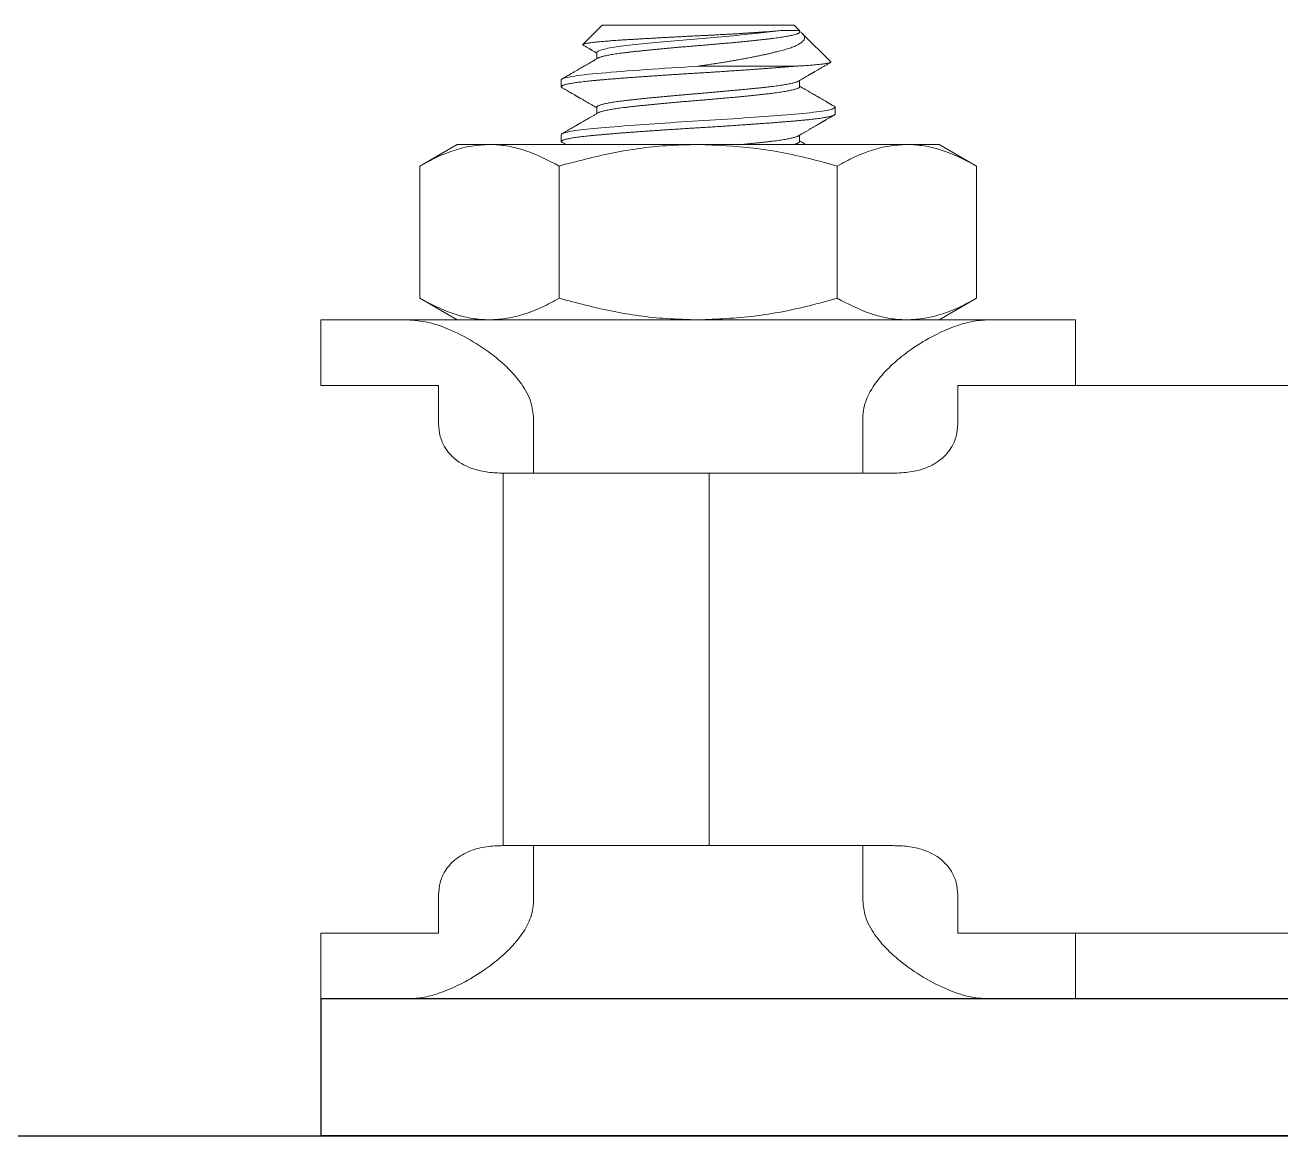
# Model space of a CAD drawing. Header units: inches. Extents: x -1 to 66.5, y -11.9 to 25.2.
# Drawn here: x 44.006 to 45.153, y 1.069 to 2.083 of the extents above; entities that cross this region are included whole.
import ezdxf

# ---------------------------------------------------------------- set-up
doc = ezdxf.new("R2010")
doc.units = ezdxf.units.IN
doc.header["$MEASUREMENT"] = 0
doc.linetypes.add('SLD-Solid', pattern=[0])
doc.layers.add('Clamp', color=30, linetype='Continuous')
doc.layers.add('Fastener', color=134, linetype='Continuous')

msp = doc.modelspace()

# ---------------------------------------------------------------- linework, layer by layer
at = {"layer": 'Clamp', "linetype": 'Continuous', "lineweight": 0}
for p, q in [((44.4007, 1.9735), (44.3667, 1.9539)), ((44.4007, 1.9735), (44.4302, 1.9735)), ((44.4302, 1.9735), (44.6207, 1.9735)), ((44.6207, 1.9735), (44.8112, 1.9735)), ((44.8112, 1.9735), (44.8407, 1.9735)), ((44.8747, 1.9539), (44.8407, 1.9735)), ((44.3667, 1.9539), (44.3667, 1.8332)), ((44.4937, 1.9539), (44.4937, 1.8332)), ((44.7477, 1.9539), (44.7477, 1.8332)), ((44.8747, 1.9539), (44.8747, 1.8332)), ((44.3667, 1.8332), (44.4007, 1.8135)), ((44.8407, 1.8135), (44.8747, 1.8332)), ((44.2762, 1.8135), (44.2762, 1.7535)), ((44.3556, 1.8135), (44.2762, 1.8135)), ((44.8858, 1.8135), (44.3556, 1.8135)), ((44.9652, 1.8135), (44.8858, 1.8135)), ((44.9652, 1.7535), (44.9652, 1.8135)), ((44.3837, 1.7535), (44.2762, 1.7535)), ((44.3837, 1.7185), (44.3837, 1.7535)), ((44.8754, 1.7535), (44.8577, 1.7535)), ((44.8577, 1.7535), (44.8577, 1.7185)), ((45.8807, 1.7535), (44.8754, 1.7535)), ((44.4705, 1.7235), (44.4705, 1.6735)), ((44.771, 1.6735), (44.771, 1.7235)), ((44.4427, 1.3335), (44.4427, 1.6735)), ((44.4705, 1.6735), (44.4428, 1.6735)), ((44.771, 1.6735), (44.4705, 1.6735)), ((44.6307, 1.3335), (44.6307, 1.6735)), ((44.7986, 1.6735), (44.771, 1.6735)), ((44.4428, 1.3335), (44.4705, 1.3335)), ((44.4705, 1.3335), (44.4705, 1.2835)), ((44.4705, 1.3335), (44.771, 1.3335)), ((44.771, 1.2835), (44.771, 1.3335)), ((44.771, 1.3335), (44.7986, 1.3335)), ((44.3837, 1.2535), (44.3837, 1.2885)), ((44.8577, 1.2885), (44.8577, 1.2535)), ((44.2762, 1.2535), (44.2762, 1.1935)), ((44.2762, 1.2535), (44.3837, 1.2535)), ((44.8577, 1.2535), (44.8754, 1.2535)), ((44.8754, 1.2535), (45.8807, 1.2535)), ((44.9652, 1.1935), (44.9652, 1.2535)), ((44.2762, 1.1935), (44.3556, 1.1935)), ((44.3556, 1.1935), (44.8858, 1.1935)), ((44.8858, 1.1935), (44.9652, 1.1935)), ((44.4007, 1.0685), (44.4302, 1.0685)), ((44.6207, 1.0685), (44.4302, 1.0685)), ((44.6207, 1.0685), (44.8112, 1.0685)), ((44.8112, 1.0685), (44.8407, 1.0685))]:
    msp.add_line(p, q, dxfattribs=at)
at = {"layer": 'Clamp'}
for p, q in [((45.8671, 1.1935), (44.2762, 1.1935)), ((44.2762, 1.1935), (44.2762, 1.0685)), ((43.0682, 1.0685), (45.9432, 1.0685)), ((45.8671, 1.0685), (44.2762, 1.0685))]:
    msp.add_line(p, q, dxfattribs=at)
at = {"layer": 'Clamp', "linetype": 'Continuous', "lineweight": 0}
for points, knots in [([(44.3667, 1.9539), (44.3718, 1.9567), (44.3821, 1.9623), (44.3979, 1.9685), (44.4139, 1.9727), (44.4248, 1.9733), (44.4302, 1.9735)], [0, 0, 0, 0, 0.247711, 0.495365, 0.747705, 1, 1, 1, 1]), ([(44.4302, 1.9735), (44.4317, 1.9735), (44.4381, 1.9734), (44.4495, 1.9719), (44.4694, 1.9666), (44.4839, 1.959), (44.4937, 1.9539)], [0, 0, 0, 0, 0.0700479, 0.3004641, 0.5309163, 1, 1, 1, 1]), ([(44.4937, 1.9539), (44.5097, 1.9581), (44.5418, 1.9666), (44.5845, 1.9727), (44.611, 1.9733), (44.6207, 1.9735)], [0, 0, 0, 0, 0.384596, 0.772923, 1, 1, 1, 1]), ([(44.6207, 1.9735), (44.6377, 1.9729), (44.6718, 1.9715), (44.7142, 1.9631), (44.7392, 1.9562), (44.7477, 1.9539)], [0, 0, 0, 0, 0.394523, 0.795077, 1, 1, 1, 1]), ([(44.7477, 1.9539), (44.7529, 1.9567), (44.7631, 1.9623), (44.7789, 1.9685), (44.795, 1.9727), (44.8058, 1.9733), (44.8112, 1.9735)], [0, 0, 0, 0, 0.247711, 0.495365, 0.747705, 1, 1, 1, 1]), ([(44.8112, 1.9735), (44.8127, 1.9735), (44.8192, 1.9734), (44.8306, 1.9719), (44.8504, 1.9666), (44.865, 1.959), (44.8747, 1.9539)], [0, 0, 0, 0, 0.070048, 0.300464, 0.530916, 1, 1, 1, 1]), ([(44.4302, 1.8135), (44.4287, 1.8136), (44.4222, 1.8136), (44.4108, 1.8152), (44.391, 1.8204), (44.3764, 1.8281), (44.3667, 1.8332)], [0, 0, 0, 0, 0.070048, 0.300464, 0.530916, 1, 1, 1, 1]), ([(44.4937, 1.8332), (44.4886, 1.8304), (44.4783, 1.8247), (44.4625, 1.8186), (44.4465, 1.8143), (44.4356, 1.8138), (44.4302, 1.8135)], [0, 0, 0, 0, 0.247711, 0.495365, 0.747705, 1, 1, 1, 1]), ([(44.6207, 1.8135), (44.611, 1.8138), (44.5847, 1.8144), (44.542, 1.8204), (44.5099, 1.8289), (44.4937, 1.8332)], [0, 0, 0, 0, 0.227076, 0.611316, 1, 1, 1, 1]), ([(44.7477, 1.8332), (44.7392, 1.8308), (44.7144, 1.824), (44.6721, 1.8156), (44.6379, 1.8142), (44.6207, 1.8135)], [0, 0, 0, 0, 0.204924, 0.599807, 1, 1, 1, 1]), ([(44.8112, 1.8135), (44.8097, 1.8136), (44.8033, 1.8136), (44.7919, 1.8152), (44.7721, 1.8204), (44.7575, 1.8281), (44.7477, 1.8332)], [0, 0, 0, 0, 0.070048, 0.300464, 0.530916, 1, 1, 1, 1]), ([(44.8747, 1.8332), (44.8696, 1.8304), (44.8593, 1.8247), (44.8436, 1.8186), (44.8275, 1.8143), (44.8167, 1.8138), (44.8112, 1.8135)], [0, 0, 0, 0, 0.2477112, 0.4953655, 0.7477053, 1, 1, 1, 1]), ([(44.4705, 1.7235), (44.4699, 1.7285), (44.4687, 1.74), (44.46, 1.7549), (44.449, 1.7679), (44.4342, 1.7812), (44.4155, 1.7942), (44.3941, 1.805), (44.3738, 1.8121), (44.3617, 1.813), (44.3556, 1.8135)], [0, 0, 0, 0, 0.080226, 0.185456, 0.279715, 0.374206, 0.537738, 0.701359, 0.85078, 1, 1, 1, 1]), ([(44.8858, 1.8135), (44.8808, 1.8132), (44.8709, 1.8125), (44.854, 1.8075), (44.8358, 1.7995), (44.8184, 1.7891), (44.803, 1.7775), (44.7894, 1.7648), (44.7781, 1.7502), (44.7718, 1.7354), (44.7712, 1.7268), (44.771, 1.7235)], [0, 0, 0, 0, 0.123246, 0.246594, 0.389151, 0.531727, 0.636222, 0.740584, 0.860336, 0.947571, 1, 1, 1, 1]), ([(44.3837, 1.7185), (44.384, 1.7146), (44.3847, 1.7069), (44.3898, 1.6955), (44.3974, 1.6869), (44.4065, 1.6809), (44.4166, 1.6767), (44.4287, 1.674), (44.4381, 1.6737), (44.4428, 1.6735)], [0, 0, 0, 0, 0.121008, 0.241504, 0.408122, 0.530914, 0.653941, 0.82684, 1, 1, 1, 1]), ([(44.7986, 1.6735), (44.8038, 1.6737), (44.8142, 1.6741), (44.8293, 1.6779), (44.8423, 1.6851), (44.8516, 1.6955), (44.8568, 1.7069), (44.8574, 1.7147), (44.8577, 1.7185)], [0, 0, 0, 0, 0.192183, 0.383938, 0.589627, 0.75572, 0.881839, 1, 1, 1, 1]), ([(44.4428, 1.3335), (44.4376, 1.3333), (44.4272, 1.333), (44.4122, 1.3291), (44.3991, 1.322), (44.3899, 1.3116), (44.3846, 1.3002), (44.384, 1.2923), (44.3837, 1.2885)], [0, 0, 0, 0, 0.192183, 0.383938, 0.589627, 0.75572, 0.881839, 1, 1, 1, 1]), ([(44.8577, 1.2885), (44.8574, 1.2924), (44.8568, 1.3002), (44.8516, 1.3115), (44.844, 1.3202), (44.8349, 1.3262), (44.8248, 1.3304), (44.8127, 1.3331), (44.8033, 1.3334), (44.7986, 1.3335)], [0, 0, 0, 0, 0.121008, 0.241504, 0.408122, 0.530914, 0.653941, 0.82684, 1, 1, 1, 1]), ([(44.3556, 1.1935), (44.3606, 1.1939), (44.3706, 1.1945), (44.3874, 1.1996), (44.4056, 1.2075), (44.423, 1.218), (44.4384, 1.2295), (44.4521, 1.2423), (44.4633, 1.2568), (44.4697, 1.2717), (44.4703, 1.2803), (44.4705, 1.2835)], [0, 0, 0, 0, 0.1232457, 0.2465943, 0.3891513, 0.5317266, 0.6362221, 0.7405836, 0.8603362, 0.9475708, 1, 1, 1, 1]), ([(44.771, 1.2835), (44.7715, 1.2786), (44.7727, 1.2671), (44.7814, 1.2522), (44.7924, 1.2392), (44.8073, 1.2259), (44.826, 1.2128), (44.8474, 1.2021), (44.8676, 1.195), (44.8797, 1.194), (44.8858, 1.1935)], [0, 0, 0, 0, 0.080226, 0.185456, 0.279715, 0.374206, 0.537738, 0.701359, 0.85078, 1, 1, 1, 1])]:
    msp.add_open_spline(points, degree=3, knots=knots, dxfattribs=at)
at = {"layer": 'Fastener', "linetype": 'SLD-Solid', "lineweight": 15}
for p, q in [((44.5332, 2.0825), (44.5155, 2.0649)), ((44.5332, 2.0825), (44.7082, 2.0825)), ((44.7132, 2.0775), (44.7082, 2.0825)), ((44.7132, 2.0763), (44.7132, 2.0775)), ((44.7417, 2.049), (44.7161, 2.0746)), ((44.5282, 2.0575), (44.5282, 2.0518)), ((44.7091, 2.045), (44.6207, 2.045)), ((44.4957, 2.0325), (44.4957, 2.0263)), ((44.7132, 2.0263), (44.7132, 2.032)), ((44.5282, 2.0075), (44.5282, 2.0018)), ((44.7457, 2.0013), (44.7457, 2.0075)), ((44.4957, 1.9825), (44.4957, 1.9763)), ((44.7132, 1.9763), (44.7132, 1.982))]:
    msp.add_line(p, q, dxfattribs=at)
at = {"layer": 'Fastener', "linetype": 'SLD-Solid', "lineweight": 15, "flags": 128}
msp.add_lwpolyline([(44.745, 2.0084), (44.7453, 2.0082), (44.7456, 2.0079), (44.7457, 2.0075), (44.7456, 2.0072), (44.7453, 2.0069), (44.7448, 2.0066), (44.7441, 2.0063), (44.7431, 2.0059), (44.742, 2.0056), (44.7407, 2.0053), (44.7393, 2.005), (44.7376, 2.0047), (44.7358, 2.0043), (44.7338, 2.004), (44.7313, 2.0037), (44.7287, 2.0033), (44.7259, 2.003), (44.7228, 2.0026), (44.7196, 2.0023), (44.7163, 2.0019), (44.7128, 2.0016), (44.7091, 2.0013), (44.7055, 2.001), (44.7017, 2.0007), (44.6978, 2.0003), (44.6937, 2), (44.6894, 1.9997), (44.6851, 1.9994), (44.6808, 1.999), (44.6765, 1.9987), (44.6721, 1.9984), (44.6676, 1.9981), (44.663, 1.9978), (44.6578, 1.9974), (44.6526, 1.9971), (44.6473, 1.9967), (44.642, 1.9964), (44.6366, 1.996), (44.6313, 1.9957), (44.626, 1.9954), (44.6207, 1.995), (44.6157, 1.9947), (44.6106, 1.9944), (44.6056, 1.9941), (44.6005, 1.9938), (44.5955, 1.9934), (44.5904, 1.9931), (44.5857, 1.9928), (44.5811, 1.9925), (44.5764, 1.9922), (44.5719, 1.9918), (44.5674, 1.9915), (44.5625, 1.9912), (44.5578, 1.9908), (44.5531, 1.9905), (44.5486, 1.9901), (44.5443, 1.9898), (44.5401, 1.9894), (44.5361, 1.9891), (44.5323, 1.9888), (44.5288, 1.9885), (44.5255, 1.9882), (44.5223, 1.9878), (44.5192, 1.9875), (44.5163, 1.9872), (44.5135, 1.9869), (44.5111, 1.9865), (44.5088, 1.9862), (44.5067, 1.9859), (44.5048, 1.9856), (44.5031, 1.9853), (44.5013, 1.9849), (44.4998, 1.9846), (44.4986, 1.9842), (44.4975, 1.9839), (44.4967, 1.9835), (44.4962, 1.9832), (44.4958, 1.9829), (44.4957, 1.9825), (44.4957, 1.9825)], dxfattribs=at)
at = {"layer": 'Fastener', "linetype": 'SLD-Solid', "lineweight": 15}
for points, knots in [([(44.5158, 2.0642), (44.5157, 2.0643), (44.5155, 2.0644), (44.5154, 2.0646), (44.5154, 2.0648), (44.5157, 2.065), (44.5161, 2.0652), (44.5168, 2.0654), (44.5177, 2.0656), (44.5187, 2.0659), (44.5199, 2.0661), (44.5212, 2.0663), (44.5228, 2.0665), (44.5245, 2.0667), (44.5265, 2.067), (44.5286, 2.0672), (44.5309, 2.0674), (44.5332, 2.0676), (44.5357, 2.0678), (44.5384, 2.068), (44.5412, 2.0683), (44.5441, 2.0685), (44.5472, 2.0687), (44.5505, 2.0689), (44.5538, 2.0691), (44.5573, 2.0693), (44.5608, 2.0695), (44.5644, 2.0697), (44.5681, 2.07), (44.5719, 2.0702), (44.5759, 2.0704), (44.58, 2.0706), (44.584, 2.0709), (44.5881, 2.0711), (44.592, 2.0713), (44.5961, 2.0715), (44.6002, 2.0717), (44.6043, 2.0719), (44.6085, 2.0722), (44.6128, 2.0724), (44.617, 2.0726), (44.6212, 2.0728), (44.6253, 2.073), (44.6294, 2.0732), (44.6335, 2.0734), (44.6376, 2.0736), (44.6417, 2.0739), (44.6458, 2.0741), (44.6497, 2.0743), (44.6535, 2.0745), (44.6571, 2.0747), (44.6607, 2.075), (44.6642, 2.0752), (44.6677, 2.0754), (44.671, 2.0756), (44.6743, 2.0758), (44.6776, 2.0761), (44.6809, 2.0763), (44.6842, 2.0765), (44.6873, 2.0768), (44.6902, 2.077), (44.693, 2.0773), (44.6948, 2.0774), (44.6956, 2.0775)], [0, 0, 0, 0, 0.0127366, 0.0297685, 0.0468004, 0.0642126, 0.0816247, 0.0991745, 0.1167244, 0.1333464, 0.1499685, 0.1667108, 0.1834532, 0.2005756, 0.2176981, 0.2349521, 0.2522061, 0.2684966, 0.2847872, 0.3011908, 0.3175945, 0.3343563, 0.3511181, 0.3680055, 0.3848926, 0.401073, 0.4172534, 0.4335538, 0.4498542, 0.4665343, 0.4832145, 0.5000262, 0.5168378, 0.5325045, 0.5481712, 0.5639467, 0.5797222, 0.595841, 0.6119597, 0.628197, 0.6444344, 0.6601017, 0.6757688, 0.6915518, 0.7073349, 0.7234887, 0.7396425, 0.7559259, 0.7722093, 0.7873204, 0.8024316, 0.8176487, 0.8328658, 0.8484172, 0.8639686, 0.8796355, 0.8953025, 0.9125595, 0.9298261, 0.9470829, 0.9647182, 0.9823648, 1, 1, 1, 1]), ([(44.6956, 2.0775), (44.6899, 2.0767), (44.6832, 2.0759), (44.6676, 2.0743), (44.6587, 2.0734), (44.6401, 2.0717), (44.6303, 2.0708), (44.6114, 2.0693), (44.6017, 2.0684), (44.583, 2.0667), (44.5741, 2.0658), (44.5584, 2.0642), (44.5517, 2.0634), (44.5403, 2.0618), (44.5357, 2.0609), (44.5297, 2.0591), (44.5282, 2.0583), (44.5282, 2.0575)], [0, 0, 0, 0, 0.125, 0.125, 0.25, 0.25, 0.375, 0.375, 0.5, 0.5, 0.625, 0.625, 0.75, 0.75, 0.875, 0.875, 1, 1, 1, 1]), ([(44.7132, 2.0763), (44.7132, 2.0763), (44.7133, 2.0762), (44.7131, 2.0759), (44.7128, 2.0755), (44.7123, 2.0751), (44.7115, 2.0748), (44.7105, 2.0744), (44.7093, 2.074), (44.7079, 2.0736), (44.7063, 2.0732), (44.7044, 2.0728), (44.7024, 2.0724), (44.7001, 2.072), (44.6976, 2.0716), (44.695, 2.0712), (44.6922, 2.0708), (44.6893, 2.0704), (44.6862, 2.07), (44.6829, 2.0697), (44.6795, 2.0693), (44.6759, 2.0689), (44.6722, 2.0685), (44.6684, 2.0681), (44.6644, 2.0677), (44.6604, 2.0673), (44.6562, 2.0669), (44.652, 2.0665), (44.6476, 2.0661), (44.6432, 2.0657), (44.6387, 2.0653), (44.6342, 2.0649), (44.6297, 2.0645), (44.6252, 2.0641), (44.6207, 2.0638), (44.6162, 2.0634), (44.6118, 2.063), (44.6073, 2.0627), (44.6028, 2.0623), (44.5983, 2.0619), (44.5939, 2.0615), (44.5896, 2.0611), (44.5854, 2.0607), (44.5812, 2.0603), (44.5771, 2.0599), (44.5731, 2.0595), (44.5692, 2.0591), (44.5655, 2.0587), (44.5619, 2.0583), (44.5585, 2.0579), (44.5553, 2.0575), (44.5522, 2.0572), (44.5492, 2.0568), (44.5464, 2.0564), (44.5438, 2.056), (44.5414, 2.0556), (44.5391, 2.0552), (44.5371, 2.0548), (44.5352, 2.0544), (44.5336, 2.054), (44.5322, 2.0536), (44.5309, 2.0532), (44.5299, 2.0528), (44.5294, 2.0525), (44.5292, 2.0524)], [0, 0, 0, 0, 0.000026, 0.016126, 0.032363, 0.04872, 0.065179, 0.08172, 0.098026, 0.114373, 0.130739, 0.147107, 0.163788, 0.180427, 0.197005, 0.213501, 0.229895, 0.246168, 0.262303, 0.278402, 0.294639, 0.310997, 0.327456, 0.343997, 0.360303, 0.376649, 0.393016, 0.409383, 0.426064, 0.442704, 0.459282, 0.475778, 0.492171, 0.508445, 0.524579, 0.540679, 0.556916, 0.573274, 0.589733, 0.606274, 0.62258, 0.638926, 0.655292, 0.67166, 0.688341, 0.704981, 0.721558, 0.738054, 0.754448, 0.770721, 0.786856, 0.802955, 0.819193, 0.83555, 0.852009, 0.86855, 0.884856, 0.901202, 0.917569, 0.933936, 0.950617, 0.967257, 0.983835, 1, 1, 1, 1]), ([(44.7132, 2.0768), (44.7133, 2.0768), (44.7137, 2.0765), (44.7144, 2.076), (44.7154, 2.0753), (44.7162, 2.0746), (44.7168, 2.0739), (44.7173, 2.0731), (44.7177, 2.0724), (44.7179, 2.0716), (44.7179, 2.0707), (44.7176, 2.0697), (44.7171, 2.0687), (44.7163, 2.0677), (44.7151, 2.0667), (44.7138, 2.0658), (44.7124, 2.0649), (44.7109, 2.0642), (44.7093, 2.0634), (44.7075, 2.0627), (44.7055, 2.0619), (44.7033, 2.0612), (44.7009, 2.0604), (44.6984, 2.0597), (44.6958, 2.059), (44.6931, 2.0584), (44.6902, 2.0577), (44.6873, 2.0569), (44.6841, 2.0562), (44.6809, 2.0555), (44.6775, 2.0548), (44.6739, 2.054), (44.6701, 2.0533), (44.666, 2.0525), (44.6618, 2.0517), (44.6575, 2.0509), (44.653, 2.0501), (44.6484, 2.0493), (44.6437, 2.0485), (44.639, 2.0478), (44.6344, 2.0471), (44.6299, 2.0464), (44.6253, 2.0457), (44.6223, 2.0453), (44.6207, 2.045)], [0, 0, 0, 0, 0.0016, 0.021923, 0.042396, 0.06287, 0.083766, 0.104661, 0.125679, 0.146696, 0.174974, 0.20327, 0.231548, 0.260527, 0.289527, 0.318506, 0.341304, 0.364102, 0.387058, 0.410015, 0.43347, 0.456926, 0.480553, 0.504181, 0.527023, 0.549865, 0.57283, 0.595794, 0.61914, 0.642485, 0.665962, 0.689438, 0.715416, 0.741393, 0.767552, 0.79371, 0.820437, 0.847164, 0.874088, 0.901012, 0.925682, 0.950351, 0.975176, 1, 1, 1, 1]), ([(44.6956, 2.0775), (44.6962, 2.0775), (44.6974, 2.0775), (44.6991, 2.0775), (44.7008, 2.0775), (44.7024, 2.0775), (44.704, 2.0775), (44.7056, 2.0775), (44.7071, 2.0775), (44.7084, 2.0775), (44.7096, 2.0775), (44.7106, 2.0775), (44.7114, 2.0775), (44.7121, 2.0775), (44.7126, 2.0775), (44.713, 2.0775), (44.7132, 2.0775), (44.7133, 2.0775), (44.7132, 2.0775), (44.7132, 2.0775)], [0, 0, 0, 0, 0.053875, 0.10775, 0.161873, 0.215996, 0.282019, 0.348042, 0.414523, 0.481004, 0.547027, 0.613049, 0.67953, 0.746012, 0.808246, 0.870479, 0.933097, 0.995714, 1, 1, 1, 1]), ([(44.5158, 2.0642), (44.5158, 2.0642), (44.5164, 2.0639), (44.5174, 2.0633), (44.5188, 2.0625), (44.52, 2.0618), (44.5209, 2.0613), (44.5215, 2.0609), (44.5219, 2.0607), (44.5223, 2.0604), (44.5228, 2.0601), (44.5234, 2.0598), (44.5241, 2.0593), (44.5251, 2.0588), (44.5263, 2.0581), (44.5273, 2.0575), (44.528, 2.0571), (44.5282, 2.057)], [0, 0, 0, 0, 0.009443, 0.135231, 0.246463, 0.343137, 0.425396, 0.456973, 0.489913, 0.524211, 0.559907, 0.605563, 0.667689, 0.746267, 0.841299, 0.952766, 1, 1, 1, 1]), ([(44.5292, 2.0524), (44.5288, 2.0522), (44.528, 2.0517), (44.5269, 2.0511), (44.5261, 2.0506), (44.5254, 2.0502), (44.5244, 2.0496), (44.5234, 2.049), (44.5222, 2.0484), (44.5214, 2.0478), (44.5204, 2.0473), (44.5193, 2.0466), (44.518, 2.0459), (44.5164, 2.045), (44.5146, 2.0439), (44.5126, 2.0428), (44.5104, 2.0415), (44.508, 2.0401), (44.5054, 2.0386), (44.5026, 2.0369), (44.4996, 2.0352), (44.4975, 2.034), (44.4964, 2.0334)], [0, 0, 0, 0, 0.038244, 0.0707, 0.097366, 0.118237, 0.133322, 0.185663, 0.211651, 0.239012, 0.26787, 0.3008, 0.338828, 0.387475, 0.442522, 0.503971, 0.571828, 0.646097, 0.725282, 0.810657, 0.902228, 1, 1, 1, 1]), ([(44.7091, 2.045), (44.7079, 2.0449), (44.7055, 2.0447), (44.7017, 2.0444), (44.6978, 2.0441), (44.6937, 2.0438), (44.6894, 2.0434), (44.6852, 2.0431), (44.6808, 2.0428), (44.6765, 2.0425), (44.6721, 2.0422), (44.6676, 2.0418), (44.6628, 2.0415), (44.6578, 2.0412), (44.6526, 2.0408), (44.6473, 2.0405), (44.642, 2.0401), (44.6366, 2.0398), (44.6313, 2.0394), (44.626, 2.0391), (44.6208, 2.0388), (44.6157, 2.0385), (44.6106, 2.0382), (44.6056, 2.0378), (44.6005, 2.0375), (44.5955, 2.0372), (44.5905, 2.0369), (44.5857, 2.0365), (44.581, 2.0362), (44.5764, 2.0359), (44.5719, 2.0356), (44.5672, 2.0353), (44.5625, 2.0349), (44.5577, 2.0346), (44.5531, 2.0342), (44.5486, 2.0339), (44.5443, 2.0335), (44.5401, 2.0332), (44.5361, 2.0329), (44.5324, 2.0325), (44.5288, 2.0322), (44.5255, 2.0319), (44.5222, 2.0316), (44.5192, 2.0313), (44.5163, 2.0309), (44.5136, 2.0306), (44.5111, 2.0303), (44.5088, 2.03), (44.5067, 2.0297), (44.5048, 2.0293), (44.503, 2.029), (44.5013, 2.0287), (44.4998, 2.0283), (44.4985, 2.028), (44.4975, 2.0276), (44.4967, 2.0273), (44.4961, 2.0269), (44.4958, 2.0266), (44.4957, 2.0263), (44.4958, 2.026), (44.496, 2.0257), (44.4963, 2.0255), (44.4965, 2.0254)], [0, 0, 0, 0, 0.016293, 0.032704, 0.04922, 0.06583, 0.08252, 0.099275, 0.115121, 0.131001, 0.146903, 0.162815, 0.178723, 0.19646, 0.214162, 0.23181, 0.24939, 0.266885, 0.284279, 0.301557, 0.318705, 0.334997, 0.351408, 0.367925, 0.384535, 0.401224, 0.41798, 0.433826, 0.449706, 0.465608, 0.481519, 0.497428, 0.515165, 0.532866, 0.550515, 0.568095, 0.585589, 0.602983, 0.620262, 0.637409, 0.653702, 0.670113, 0.68663, 0.70324, 0.719929, 0.736685, 0.752531, 0.768411, 0.784312, 0.800224, 0.816133, 0.83387, 0.851571, 0.86922, 0.8868, 0.904294, 0.921688, 0.938966, 0.956114, 0.972407, 0.988818, 1, 1, 1, 1]), ([(44.6207, 2.045), (44.6048, 2.0441), (44.5882, 2.043), (44.5576, 2.0408), (44.5436, 2.0397), (44.521, 2.0378), (44.5116, 2.0367), (44.4989, 2.0346), (44.4957, 2.0335), (44.4957, 2.0325)], [0, 0, 0, 0, 0.25, 0.25, 0.5, 0.5, 0.75, 0.75, 1, 1, 1, 1]), ([(44.7091, 2.045), (44.7102, 2.0451), (44.7124, 2.0452), (44.7156, 2.0454), (44.7186, 2.0456), (44.7215, 2.0458), (44.7242, 2.046), (44.7268, 2.0462), (44.7291, 2.0465), (44.7313, 2.0467), (44.7333, 2.0469), (44.7351, 2.0471), (44.7367, 2.0473), (44.738, 2.0475), (44.7392, 2.0477), (44.7402, 2.048), (44.741, 2.0482), (44.7415, 2.0484), (44.7418, 2.0486), (44.7419, 2.0488), (44.7418, 2.0489), (44.7417, 2.049)], [0, 0, 0, 0, 0.051512, 0.103024, 0.154878, 0.206732, 0.259661, 0.31259, 0.36589, 0.41919, 0.47189, 0.524589, 0.577654, 0.63072, 0.684939, 0.739159, 0.793778, 0.848397, 0.901096, 0.953796, 1, 1, 1, 1]), ([(44.7122, 2.0314), (44.713, 2.0318), (44.7144, 2.0327), (44.7164, 2.0338), (44.7182, 2.0349), (44.7198, 2.0358), (44.7212, 2.0366), (44.7223, 2.0373), (44.7232, 2.0378), (44.7239, 2.0382), (44.7244, 2.0385), (44.7248, 2.0387), (44.7252, 2.039), (44.7257, 2.0392), (44.7262, 2.0395), (44.7269, 2.0399), (44.7278, 2.0405), (44.729, 2.0411), (44.7303, 2.0419), (44.7318, 2.0428), (44.7335, 2.0438), (44.7355, 2.0449), (44.7376, 2.0461), (44.7396, 2.0473), (44.7409, 2.0481), (44.7415, 2.0484)], [0, 0, 0, 0, 0.07657, 0.145615, 0.207129, 0.261106, 0.307543, 0.346434, 0.377777, 0.399009, 0.416134, 0.430577, 0.442341, 0.456796, 0.475243, 0.497834, 0.530417, 0.569182, 0.61456, 0.666567, 0.725205, 0.790477, 0.862386, 0.940937, 1, 1, 1, 1]), ([(44.7122, 2.0314), (44.712, 2.0313), (44.7115, 2.031), (44.7105, 2.0306), (44.7093, 2.0302), (44.7079, 2.0298), (44.7063, 2.0294), (44.7044, 2.029), (44.7024, 2.0286), (44.7001, 2.0282), (44.6976, 2.0278), (44.695, 2.0274), (44.6922, 2.027), (44.6893, 2.0266), (44.6862, 2.0263), (44.6829, 2.0259), (44.6795, 2.0255), (44.6759, 2.0251), (44.6722, 2.0248), (44.6684, 2.0244), (44.6644, 2.024), (44.6604, 2.0236), (44.6562, 2.0232), (44.652, 2.0228), (44.6476, 2.0224), (44.6432, 2.022), (44.6387, 2.0216), (44.6342, 2.0212), (44.6297, 2.0208), (44.6252, 2.0204), (44.6207, 2.02), (44.6162, 2.0197), (44.6118, 2.0193), (44.6073, 2.0189), (44.6028, 2.0185), (44.5983, 2.0181), (44.5939, 2.0177), (44.5896, 2.0173), (44.5854, 2.0169), (44.5812, 2.0165), (44.5771, 2.0161), (44.5731, 2.0157), (44.5692, 2.0153), (44.5655, 2.0149), (44.5619, 2.0145), (44.5585, 2.0141), (44.5553, 2.0138), (44.5522, 2.0134), (44.5492, 2.013), (44.5464, 2.0127), (44.5438, 2.0123), (44.5414, 2.0119), (44.5391, 2.0115), (44.5371, 2.0111), (44.5352, 2.0107), (44.5336, 2.0103), (44.5322, 2.0099), (44.5309, 2.0095), (44.5299, 2.0091), (44.5291, 2.0087), (44.5286, 2.0083), (44.5283, 2.0079), (44.5282, 2.0077), (44.5282, 2.0075)], [0, 0, 0, 0, 0.016034, 0.032576, 0.048882, 0.065228, 0.081595, 0.097963, 0.114644, 0.131284, 0.147862, 0.164358, 0.180752, 0.197025, 0.21316, 0.22926, 0.245497, 0.261855, 0.278314, 0.294856, 0.311162, 0.327508, 0.343875, 0.360243, 0.376924, 0.393564, 0.410142, 0.426638, 0.443032, 0.459305, 0.47544, 0.49154, 0.507777, 0.524135, 0.540594, 0.557135, 0.573442, 0.589788, 0.606155, 0.622522, 0.639204, 0.655844, 0.672422, 0.688918, 0.705312, 0.721585, 0.73772, 0.75382, 0.770057, 0.786415, 0.802874, 0.819415, 0.835722, 0.852068, 0.868435, 0.884802, 0.901484, 0.918124, 0.934702, 0.951198, 0.967592, 0.983865, 1, 1, 1, 1]), ([(44.4964, 2.0254), (44.4973, 2.025), (44.4988, 2.0241), (44.501, 2.0228), (44.5029, 2.0217), (44.5046, 2.0207), (44.5061, 2.0198), (44.5073, 2.0191), (44.5083, 2.0186), (44.5091, 2.0181), (44.5097, 2.0177), (44.5103, 2.0174), (44.5109, 2.017), (44.5115, 2.0167), (44.5122, 2.0163), (44.5129, 2.0159), (44.5138, 2.0154), (44.5148, 2.0148), (44.516, 2.0141), (44.5175, 2.0132), (44.5193, 2.0122), (44.5214, 2.0109), (44.5238, 2.0096), (44.5261, 2.0082), (44.5276, 2.0073), (44.5282, 2.007)], [0, 0, 0, 0, 0.076945, 0.146079, 0.207403, 0.260921, 0.306637, 0.344551, 0.374669, 0.398743, 0.41994, 0.438324, 0.455039, 0.473739, 0.494697, 0.517914, 0.544478, 0.576516, 0.614083, 0.657173, 0.716169, 0.783112, 0.857992, 0.940802, 1, 1, 1, 1]), ([(44.7132, 2.0263), (44.7132, 2.0263), (44.7133, 2.0261), (44.7131, 2.0259), (44.7128, 2.0255), (44.7123, 2.0251), (44.7115, 2.0248), (44.7105, 2.0244), (44.7093, 2.024), (44.7079, 2.0236), (44.7063, 2.0232), (44.7044, 2.0228), (44.7024, 2.0224), (44.7001, 2.022), (44.6976, 2.0216), (44.695, 2.0212), (44.6922, 2.0208), (44.6893, 2.0204), (44.6862, 2.02), (44.6829, 2.0197), (44.6795, 2.0193), (44.6759, 2.0189), (44.6722, 2.0185), (44.6684, 2.0181), (44.6644, 2.0177), (44.6604, 2.0173), (44.6562, 2.0169), (44.652, 2.0165), (44.6476, 2.0161), (44.6432, 2.0157), (44.6387, 2.0153), (44.6342, 2.0149), (44.6297, 2.0145), (44.6252, 2.0141), (44.6207, 2.0138), (44.6162, 2.0134), (44.6118, 2.013), (44.6073, 2.0127), (44.6028, 2.0123), (44.5983, 2.0119), (44.5939, 2.0115), (44.5896, 2.0111), (44.5854, 2.0107), (44.5812, 2.0103), (44.5771, 2.0099), (44.5731, 2.0095), (44.5692, 2.0091), (44.5655, 2.0087), (44.5619, 2.0083), (44.5585, 2.0079), (44.5553, 2.0075), (44.5522, 2.0072), (44.5492, 2.0068), (44.5464, 2.0064), (44.5438, 2.006), (44.5414, 2.0056), (44.5391, 2.0052), (44.5371, 2.0048), (44.5352, 2.0044), (44.5336, 2.004), (44.5322, 2.0036), (44.5309, 2.0032), (44.5299, 2.0028), (44.5294, 2.0025), (44.5292, 2.0024)], [0, 0, 0, 0, 0.000011, 0.01611, 0.032347, 0.048705, 0.065164, 0.081705, 0.098011, 0.114358, 0.130725, 0.147092, 0.163773, 0.180413, 0.196991, 0.213487, 0.229881, 0.246154, 0.262289, 0.278388, 0.294626, 0.310983, 0.327442, 0.343984, 0.36029, 0.376636, 0.393003, 0.40937, 0.426051, 0.442691, 0.459269, 0.475765, 0.492159, 0.508432, 0.524567, 0.540666, 0.556904, 0.573262, 0.589721, 0.606262, 0.622568, 0.638914, 0.655281, 0.671648, 0.688329, 0.704969, 0.721547, 0.738043, 0.754437, 0.770711, 0.786845, 0.802945, 0.819182, 0.83554, 0.851999, 0.86854, 0.884846, 0.901192, 0.917559, 0.933927, 0.950608, 0.967248, 0.983826, 1, 1, 1, 1]), ([(44.745, 2.0084), (44.7445, 2.0086), (44.7436, 2.0092), (44.7423, 2.0099), (44.7414, 2.0104), (44.7407, 2.0108), (44.7402, 2.0111), (44.7399, 2.0113), (44.7396, 2.0115), (44.7394, 2.0116), (44.7391, 2.0118), (44.7388, 2.0119), (44.7385, 2.0121), (44.7379, 2.0125), (44.7371, 2.013), (44.7357, 2.0138), (44.7338, 2.0148), (44.7319, 2.016), (44.7301, 2.017), (44.7284, 2.018), (44.7266, 2.0191), (44.7246, 2.0202), (44.7224, 2.0215), (44.7201, 2.0228), (44.7176, 2.0243), (44.7153, 2.0256), (44.7138, 2.0265), (44.7132, 2.0268)], [0, 0, 0, 0, 0.046633, 0.085734, 0.117306, 0.136043, 0.150547, 0.162103, 0.169025, 0.176282, 0.184471, 0.193595, 0.203653, 0.214643, 0.248143, 0.283317, 0.349815, 0.42104, 0.468439, 0.520726, 0.578432, 0.64155, 0.710077, 0.782641, 0.860411, 0.943382, 1, 1, 1, 1]), ([(44.7457, 2.0013), (44.7457, 2.0012), (44.7457, 2.001), (44.7453, 2.0007), (44.7448, 2.0003), (44.7441, 2), (44.7432, 1.9997), (44.742, 1.9994), (44.7407, 1.999), (44.7393, 1.9987), (44.7376, 1.9984), (44.7358, 1.9981), (44.7337, 1.9978), (44.7314, 1.9974), (44.7287, 1.9971), (44.7259, 1.9967), (44.7229, 1.9964), (44.7197, 1.996), (44.7163, 1.9957), (44.7128, 1.9954), (44.7092, 1.995), (44.7055, 1.9947), (44.7017, 1.9944), (44.6978, 1.9941), (44.6937, 1.9938), (44.6894, 1.9934), (44.6852, 1.9931), (44.6808, 1.9928), (44.6765, 1.9925), (44.6721, 1.9922), (44.6676, 1.9918), (44.6628, 1.9915), (44.6578, 1.9912), (44.6526, 1.9908), (44.6473, 1.9905), (44.642, 1.9901), (44.6366, 1.9898), (44.6313, 1.9894), (44.626, 1.9891), (44.6208, 1.9888), (44.6157, 1.9885), (44.6106, 1.9882), (44.6056, 1.9878), (44.6005, 1.9875), (44.5955, 1.9872), (44.5905, 1.9869), (44.5857, 1.9865), (44.581, 1.9862), (44.5764, 1.9859), (44.5719, 1.9856), (44.5672, 1.9853), (44.5625, 1.9849), (44.5577, 1.9846), (44.5531, 1.9842), (44.5486, 1.9839), (44.5443, 1.9835), (44.5401, 1.9832), (44.5361, 1.9829), (44.5324, 1.9825), (44.5288, 1.9822), (44.5255, 1.9819), (44.5222, 1.9816), (44.5192, 1.9813), (44.5163, 1.9809), (44.5136, 1.9806), (44.5111, 1.9803), (44.5088, 1.98), (44.5067, 1.9797), (44.5048, 1.9793), (44.503, 1.979), (44.5013, 1.9787), (44.4998, 1.9783), (44.4985, 1.978), (44.4975, 1.9776), (44.4967, 1.9773), (44.4961, 1.9769), (44.4958, 1.9766), (44.4957, 1.9763), (44.4958, 1.976), (44.496, 1.9757), (44.4963, 1.9755), (44.4965, 1.9754)], [0, 0, 0, 0, 0.012355, 0.024799, 0.037324, 0.04992, 0.062576, 0.075282, 0.087298, 0.09934, 0.111398, 0.123464, 0.135528, 0.148978, 0.162401, 0.175785, 0.189116, 0.202382, 0.215572, 0.228674, 0.241678, 0.254033, 0.266477, 0.279002, 0.291598, 0.304253, 0.316959, 0.328975, 0.341017, 0.353076, 0.365142, 0.377206, 0.390656, 0.404079, 0.417462, 0.430793, 0.44406, 0.45725, 0.470352, 0.483355, 0.49571, 0.508155, 0.52068, 0.533275, 0.545931, 0.558637, 0.570653, 0.582695, 0.594754, 0.60682, 0.618884, 0.632334, 0.645757, 0.65914, 0.672471, 0.685737, 0.698927, 0.71203, 0.725033, 0.737388, 0.749833, 0.762358, 0.774953, 0.787609, 0.800315, 0.812331, 0.824373, 0.836432, 0.848497, 0.860561, 0.874011, 0.887435, 0.900818, 0.914149, 0.927415, 0.940605, 0.953707, 0.966711, 0.979066, 0.99151, 1, 1, 1, 1]), ([(44.5292, 2.0024), (44.5283, 2.0019), (44.5266, 2.0009), (44.5242, 1.9995), (44.522, 1.9982), (44.52, 1.9971), (44.5182, 1.996), (44.5166, 1.9951), (44.5152, 1.9943), (44.5141, 1.9936), (44.5131, 1.993), (44.5123, 1.9926), (44.5116, 1.9922), (44.511, 1.9918), (44.5106, 1.9916), (44.5102, 1.9913), (44.5096, 1.991), (44.5087, 1.9905), (44.5077, 1.9899), (44.5063, 1.9891), (44.5048, 1.9882), (44.503, 1.9872), (44.501, 1.986), (44.4988, 1.9847), (44.4973, 1.9838), (44.4964, 1.9834)], [0, 0, 0, 0, 0.080349, 0.154335, 0.221955, 0.283199, 0.338059, 0.386532, 0.428612, 0.4643, 0.493592, 0.517403, 0.540753, 0.556981, 0.565443, 0.579063, 0.597856, 0.621824, 0.655552, 0.696043, 0.743294, 0.797314, 0.858103, 0.925664, 1, 1, 1, 1]), ([(44.7122, 1.9814), (44.7132, 1.982), (44.7151, 1.9831), (44.7179, 1.9847), (44.7204, 1.9861), (44.7226, 1.9874), (44.7245, 1.9886), (44.7261, 1.9895), (44.7274, 1.9902), (44.7285, 1.9908), (44.7295, 1.9914), (44.7303, 1.9919), (44.7311, 1.9924), (44.7319, 1.9928), (44.7326, 1.9933), (44.7333, 1.9937), (44.734, 1.9941), (44.7346, 1.9944), (44.7351, 1.9947), (44.7354, 1.9949), (44.7356, 1.995), (44.7359, 1.9952), (44.7364, 1.9954), (44.737, 1.9958), (44.7378, 1.9963), (44.7388, 1.9969), (44.7401, 1.9976), (44.7415, 1.9984), (44.7432, 1.9994), (44.7444, 2.0001), (44.745, 2.0004)], [0, 0, 0, 0, 0.091023, 0.174688, 0.250989, 0.319917, 0.381466, 0.424642, 0.463257, 0.497306, 0.526945, 0.555128, 0.577762, 0.600179, 0.622378, 0.644359, 0.666116, 0.685257, 0.699831, 0.706224, 0.712175, 0.721931, 0.735915, 0.754125, 0.77656, 0.809066, 0.847661, 0.892346, 0.943125, 1, 1, 1, 1]), ([(44.4964, 1.9754), (44.4969, 1.9752), (44.4977, 1.9747), (44.4988, 1.9741), (44.4994, 1.9737), (44.4997, 1.9735), (44.4997, 1.9735)], [0, 0, 0, 0, 0.042251, 0.0766355, 0.1031551, 0.1039286, 0.1039286, 0.1039286, 0.1039286]), ([(44.7122, 1.9814), (44.712, 1.9813), (44.7115, 1.981), (44.7105, 1.9806), (44.7093, 1.9802), (44.7079, 1.9798), (44.7063, 1.9794), (44.7044, 1.979), (44.7024, 1.9786), (44.7001, 1.9782), (44.6976, 1.9778), (44.695, 1.9774), (44.6922, 1.977), (44.6893, 1.9766), (44.6862, 1.9763), (44.6829, 1.9759), (44.6795, 1.9755), (44.6759, 1.9751), (44.6722, 1.9748), (44.6684, 1.9744), (44.6644, 1.974), (44.6616, 1.9737), (44.6601, 1.9735), (44.66, 1.9735)], [0, 0, 0, 0, 0.0160242, 0.0325658, 0.0488724, 0.0652192, 0.0815865, 0.0979543, 0.114636, 0.1312764, 0.1478548, 0.1643512, 0.1807457, 0.1970196, 0.2131548, 0.2292547, 0.2454926, 0.2618508, 0.2783104, 0.294852, 0.3111586, 0.3275055, 0.3289548, 0.3289548, 0.3289548, 0.3289548]), ([(44.7132, 1.9763), (44.7132, 1.9762), (44.7132, 1.9759), (44.7128, 1.9755), (44.7123, 1.9751), (44.7115, 1.9748), (44.7105, 1.9744), (44.7093, 1.974), (44.7083, 1.9737), (44.7078, 1.9735), (44.7077, 1.9735)], [0, 0, 0, 0, 0.0160924, 0.0323303, 0.0486884, 0.065148, 0.0816896, 0.0979962, 0.114343, 0.1157923, 0.1157923, 0.1157923, 0.1157923]), ([(44.7189, 1.9735), (44.7186, 1.9737), (44.7177, 1.9743), (44.7161, 1.9751), (44.7146, 1.976), (44.7136, 1.9766), (44.7132, 1.9768)], [0.8213073, 0.8213073, 0.8213073, 0.8213073, 0.8542789, 0.9056694, 0.9647584, 1, 1, 1, 1])]:
    msp.add_open_spline(points, degree=3, knots=knots, dxfattribs=at)

doc.saveas('drawing.dxf')
